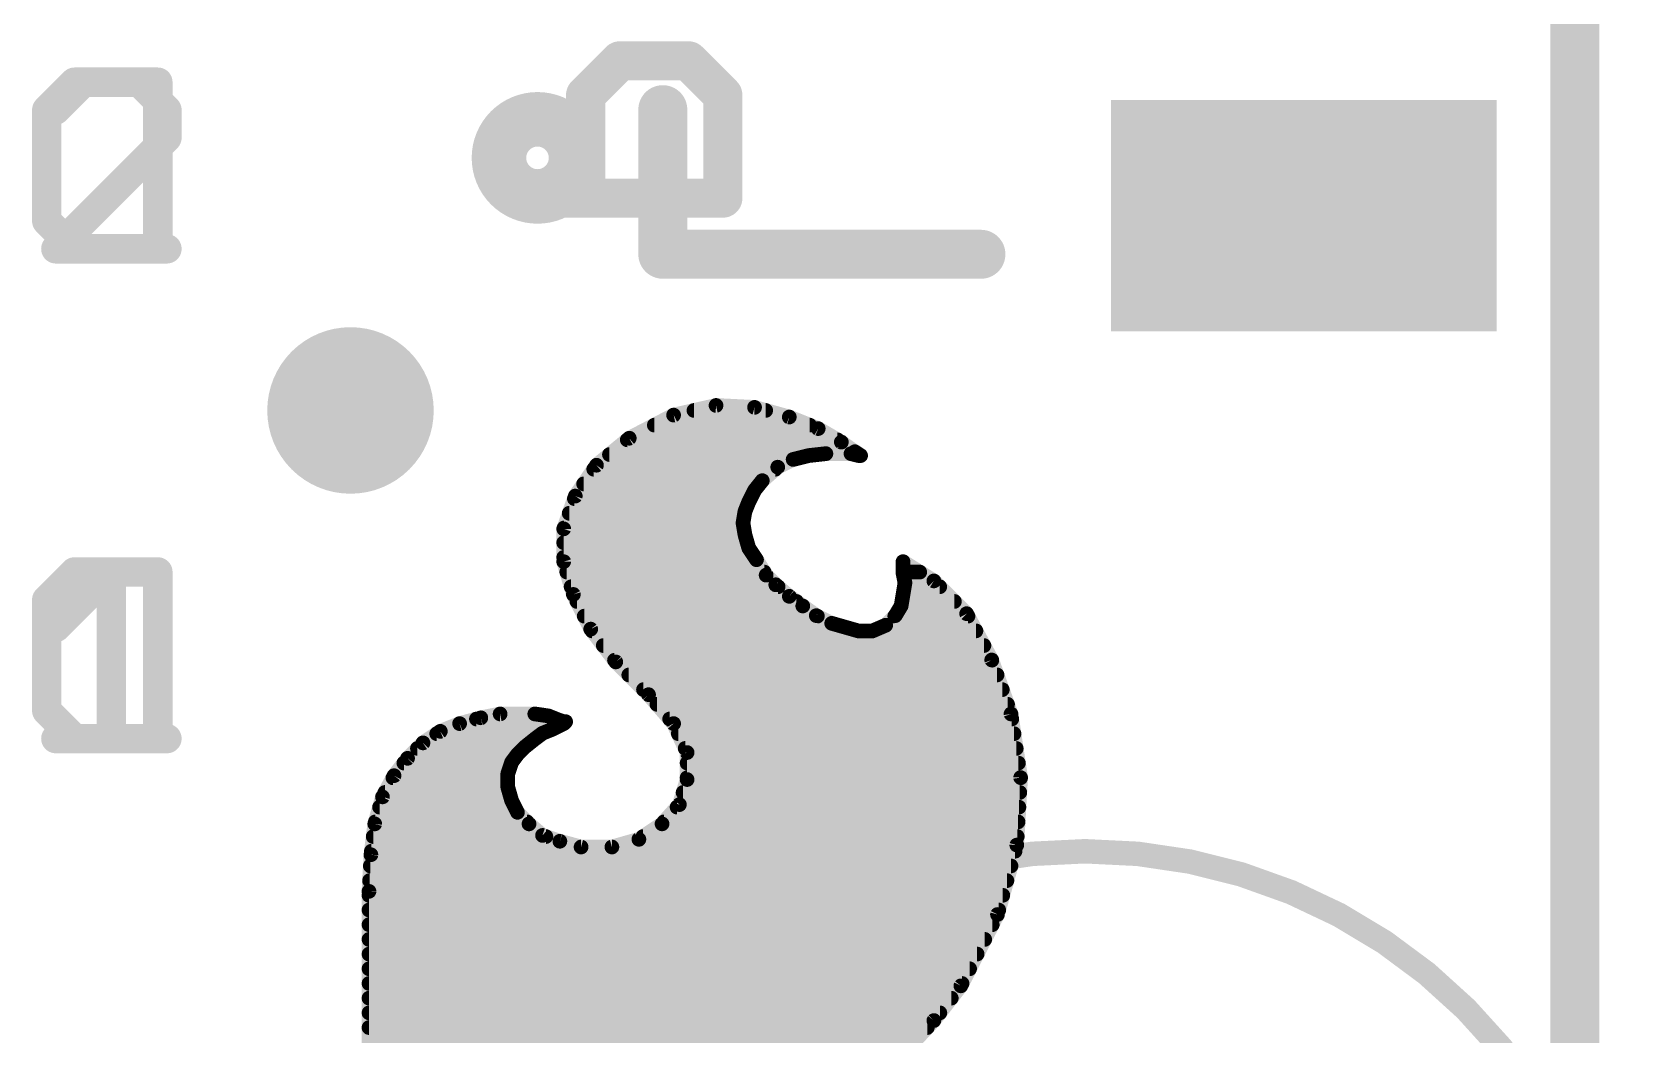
# Model space of a CAD drawing. Extents: x -32 to 75, y -23 to 37.
# Drawn here: x 35.18 to 43.5, y 4.38 to 9.58 of the extents above; entities that cross this region are included whole.
import ezdxf

# ---------------------------------------------------------------- set-up
doc = ezdxf.new("R2010")
doc.units = 0
for name, color, linetype in [('1', 12, 'CONTINUOUS'), ('16', 132, 'CONTINUOUS'), ('18', 110, 'CONTINUOUS'), ('20', 53, 'CONTINUOUS'), ('21', 41, 'CONTINUOUS'), ('22', 40, 'CONTINUOUS'), ('39', 12, 'CONTINUOUS')]:
    doc.layers.add(name, color=color, linetype=linetype)

# ---------------------------------------------------------------- blocks, each defined once
blk = doc.blocks.new('RECT')
blk.add_solid([(-0.5, -0.5), (0.5, -0.5), (-0.5, 0.5), (0.5, 0.5)])
blk = doc.blocks.new('ROUNDV')
at = {"const_width": 0.5}
blk.add_lwpolyline([(0, -0.25, 1), (0, 0.25, 1), (0, -0.25)], format="xyb", dxfattribs=at)

msp = doc.modelspace()

# ---------------------------------------------------------------- linework, layer by layer
at = {"layer": '1', "const_width": 0.254}
msp.add_lwpolyline([(43.18, 0), (43.18, 35.56)], dxfattribs=at)
at = {"layer": '16', "const_width": 0.254}
msp.add_lwpolyline([(43.18, 0), (43.18, 35.56)], dxfattribs=at)
at = {"layer": '20', "const_width": 0.2032}
msp.add_lwpolyline([(43.18, 33.02), (43.18, 2.54)], dxfattribs=at)
at = {"layer": '21'}
for points, const_width in [([(35.4458, 9.3225), (35.3017, 9.1785)], 0.1524), ([(35.7339, 9.3225), (35.4458, 9.3225)], 0.1524), ([(35.8779, 9.1785), (35.7339, 9.3225)], 0.1524), ([(35.8779, 9.0344), (35.8779, 9.1785)], 0.1524), ([(38.45, 8.43), (38.45, 9.18)], 0.254), ([(35.3017, 8.4582), (35.8779, 9.0344)], 0.1524), ([(35.8779, 8.4582), (35.3017, 8.4582)], 0.1524), ([(40.1, 8.43), (38.45, 8.43)], 0.254), ([(38.726, 7.646), (38.506, 7.596)], 0.0762), ([(38.6116, 7.62), (38.9836, 7.62)], 0.0762), ([(38.926, 7.636), (38.726, 7.646)], 0.0762), ([(39.106, 7.586), (38.926, 7.636)], 0.0762), ([(38.506, 7.596), (38.276, 7.476)], 0.0762), ([(38.406, 7.5438), (39.2115, 7.5438)], 0.0762), ([(39.256, 7.526), (39.106, 7.586)], 0.0762), ([(38.276, 7.476), (38.106, 7.336)], 0.0762), ([(38.2658, 7.4676), (39.3561, 7.4676)], 0.0762), ([(39.376, 7.456), (39.256, 7.526)], 0.0762), ([(39.446, 7.406), (39.376, 7.456)], 0.0762), ([(38.1733, 7.3914), (39.2546, 7.3914)], 0.0762), ([(39.046, 7.326), (39.126, 7.366)], 0.0762), ([(39.126, 7.366), (39.206, 7.386)], 0.0762), ([(39.206, 7.386), (39.296, 7.396)], 0.0762), ([(39.296, 7.396), (39.426, 7.396)], 0.0762), ([(39.426, 7.396), (39.466, 7.386)], 0.0762), ([(39.4444, 7.3914), (39.4679, 7.3914)], 0.0762), ([(39.476, 7.386), (39.446, 7.406)], 0.0762), ([(39.466, 7.386), (39.476, 7.386)], 0.0762), ([(38.106, 7.336), (37.996, 7.176)], 0.0762), ([(38.0917, 7.3152), (39.0337, 7.3152)], 0.0762), ([(38.966, 7.256), (39.046, 7.326)], 0.0762), ([(38.0393, 7.239), (38.9524, 7.239)], 0.0762), ([(38.896, 7.146), (38.926, 7.206)], 0.0762), ([(38.926, 7.206), (38.966, 7.256)], 0.0762), ([(37.996, 7.176), (37.936, 7.006)], 0.0762), ([(37.9913, 7.1628), (38.9044, 7.1628)], 0.0762), ([(38.876, 7.096), (38.896, 7.146)], 0.0762), ([(37.9644, 7.0866), (38.8744, 7.0866)], 0.0762), ([(38.866, 7.036), (38.876, 7.096)], 0.0762), ([(38.876, 6.976), (38.866, 7.036)], 0.0762), ([(37.936, 7.006), (37.936, 6.836)], 0.0762), ([(37.9376, 7.0104), (38.8703, 7.0104)], 0.0762), ([(38.896, 6.906), (38.876, 6.976)], 0.0762), ([(37.936, 6.9342), (38.8879, 6.9342)], 0.0762), ([(38.936, 6.846), (38.896, 6.906)], 0.0762), ([(35.3017, 6.4944), (35.5898, 6.7825)], 0.1524), ([(35.5898, 6.7825), (35.5898, 5.9182)], 0.1524), ([(37.936, 6.858), (38.928, 6.858)], 0.0762), ([(37.936, 6.836), (37.986, 6.666)], 0.0762), ([(38.986, 6.766), (38.936, 6.846)], 0.0762), ([(39.856, 6.736), (39.696, 6.836)], 0.0762), ([(39.696, 6.836), (39.696, 6.826)], 0.0762), ([(39.696, 6.826), (39.696, 6.776)], 0.0762), ([(37.9519, 6.7818), (38.9761, 6.7818)], 0.0762), ([(37.9744, 6.7056), (39.0481, 6.7056)], 0.0762), ([(39.036, 6.716), (38.986, 6.766)], 0.0762), ([(39.106, 6.656), (39.036, 6.716)], 0.0762), ([(39.696, 6.7818), (39.7827, 6.7818)], 0.0762), ([(39.696, 6.776), (39.706, 6.726)], 0.0762), ([(39.706, 6.726), (39.696, 6.666)], 0.0762), ([(39.7026, 6.7056), (39.8864, 6.7056)], 0.0762), ([(40.026, 6.566), (39.856, 6.736)], 0.0762), ([(37.986, 6.666), (38.076, 6.486)], 0.0762), ([(38.0043, 6.6294), (39.1432, 6.6294)], 0.0762), ([(39.176, 6.606), (39.106, 6.656)], 0.0762), ([(39.696, 6.666), (39.686, 6.606)], 0.0762), ([(39.6899, 6.6294), (39.9626, 6.6294)], 0.0762), ([(38.0424, 6.5532), (39.2516, 6.5532)], 0.0762), ([(39.246, 6.556), (39.176, 6.606)], 0.0762), ([(39.326, 6.516), (39.246, 6.556)], 0.0762), ([(39.656, 6.556), (39.606, 6.506)], 0.0762), ([(39.6532, 6.5532), (40.0329, 6.5532)], 0.0762), ([(39.686, 6.606), (39.656, 6.556)], 0.0762), ([(40.156, 6.326), (40.026, 6.566)], 0.0762), ([(38.076, 6.486), (38.206, 6.316)], 0.0762), ([(38.0829, 6.477), (39.4625, 6.477)], 0.0762), ([(39.396, 6.496), (39.326, 6.516)], 0.0762), ([(39.466, 6.476), (39.396, 6.496)], 0.0762), ([(39.536, 6.476), (39.466, 6.476)], 0.0762), ([(39.606, 6.506), (39.536, 6.476)], 0.0762), ([(39.5383, 6.477), (40.0742, 6.477)], 0.0762), ([(38.1412, 6.4008), (40.1155, 6.4008)], 0.0762), ([(38.1994, 6.3246), (40.1565, 6.3246)], 0.0762), ([(38.206, 6.316), (38.376, 6.146)], 0.0762), ([(40.256, 6.046), (40.156, 6.326)], 0.0762), ([(38.2736, 6.2484), (40.1837, 6.2484)], 0.0762), ([(38.3498, 6.1722), (40.2109, 6.1722)], 0.0762), ([(38.376, 6.146), (38.506, 5.996)], 0.0762), ([(37.606, 6.046), (37.506, 6.026)], 0.0762), ([(37.786, 6.046), (37.606, 6.046)], 0.0762), ([(37.856, 6.036), (37.786, 6.046)], 0.0762), ([(37.906, 6.016), (37.856, 6.036)], 0.0762), ([(38.4193, 6.096), (40.2381, 6.096)], 0.0762), ([(40.306, 5.716), (40.256, 6.046)], 0.0762), ([(35.3017, 5.9182), (35.8779, 5.9182)], 0.1524), ([(37.296, 5.956), (37.206, 5.896)], 0.0762), ([(37.396, 5.996), (37.296, 5.956)], 0.0762), ([(37.506, 6.026), (37.396, 5.996)], 0.0762), ([(37.4833, 6.0198), (37.8965, 6.0198)], 0.0762), ([(37.826, 5.946), (37.876, 5.966)], 0.0762), ([(37.876, 5.966), (37.916, 5.986)], 0.0762), ([(37.936, 6.006), (37.906, 6.016)], 0.0762), ([(37.916, 5.986), (37.936, 5.996)], 0.0762), ([(37.936, 5.996), (37.946, 6.006)], 0.0762), ([(37.946, 6.006), (37.936, 6.006)], 0.0762), ([(38.4854, 6.0198), (40.26, 6.0198)], 0.0762), ([(38.506, 5.996), (38.576, 5.846)], 0.0762), ([(37.206, 5.896), (37.126, 5.816)], 0.0762), ([(37.2774, 5.9436), (37.8228, 5.9436)], 0.0762), ([(37.696, 5.836), (37.736, 5.876)], 0.0762), ([(37.736, 5.876), (37.786, 5.916)], 0.0762), ([(37.786, 5.916), (37.826, 5.946)], 0.0762), ([(38.5305, 5.9436), (40.2715, 5.9436)], 0.0762), ([(37.126, 5.816), (37.056, 5.726)], 0.0762), ([(37.1067, 5.7912), (37.6644, 5.7912)], 0.0762), ([(37.1774, 5.8674), (37.7274, 5.8674)], 0.0762), ([(37.646, 5.736), (37.666, 5.796)], 0.0762), ([(37.666, 5.796), (37.696, 5.836)], 0.0762), ([(38.566, 5.8674), (40.2831, 5.8674)], 0.0762), ([(38.576, 5.846), (38.576, 5.706)], 0.0762), ([(38.576, 5.7912), (40.2946, 5.7912)], 0.0762), ([(37.056, 5.726), (36.996, 5.616)], 0.0762), ([(37.05, 5.715), (37.646, 5.715)], 0.0762), ([(37.646, 5.666), (37.646, 5.736)], 0.0762), ([(38.576, 5.706), (38.536, 5.576)], 0.0762), ([(38.576, 5.715), (40.3059, 5.715)], 0.0762), ([(40.286, 5.366), (40.306, 5.716)], 0.0762), ([(37.0084, 5.6388), (37.6538, 5.6388)], 0.0762), ([(37.666, 5.596), (37.646, 5.666)], 0.0762), ([(38.5553, 5.6388), (40.3016, 5.6388)], 0.0762), ([(36.996, 5.616), (36.956, 5.476)], 0.0762), ([(36.9807, 5.5626), (37.6827, 5.5626)], 0.0762), ([(37.696, 5.536), (37.666, 5.596)], 0.0762), ([(37.756, 5.476), (37.696, 5.536)], 0.0762), ([(38.536, 5.576), (38.446, 5.476)], 0.0762), ([(38.5239, 5.5626), (40.2972, 5.5626)], 0.0762), ([(36.956, 5.476), (36.936, 5.316)], 0.0762), ([(36.959, 5.4864), (37.7456, 5.4864)], 0.0762), ([(37.826, 5.416), (37.756, 5.476)], 0.0762), ([(38.446, 5.476), (38.326, 5.396)], 0.0762), ([(38.4554, 5.4864), (40.2929, 5.4864)], 0.0762), ([(36.9478, 5.4102), (37.8434, 5.4102)], 0.0762), ([(37.916, 5.386), (37.826, 5.416)], 0.0762), ([(38.026, 5.356), (37.916, 5.386)], 0.0762), ([(38.326, 5.396), (38.186, 5.356)], 0.0762), ([(38.3473, 5.4102), (40.2885, 5.4102)], 0.0762), ([(36.936, 5.316), (36.926, 5.126)], 0.0762), ([(36.9383, 5.334), (40.2771, 5.334)], 0.0762), ([(38.186, 5.356), (38.026, 5.356)], 0.0762), ([(40.186, 5.006), (40.286, 5.366)], 0.0762), ([(36.9329, 5.2578), (40.2559, 5.2578)], 0.0762), ([(36.926, 5.126), (36.926, 2.556)], 0.0762), ([(36.9289, 5.1816), (40.2348, 5.1816)], 0.0762), ([(36.926, 5.1054), (40.2136, 5.1054)], 0.0762), ([(36.926, 5.0292), (40.1924, 5.0292)], 0.0762), ([(39.996, 4.636), (40.186, 5.006)], 0.0762), ([(36.926, 4.953), (40.1588, 4.953)], 0.0762), ([(36.926, 4.8768), (40.1197, 4.8768)], 0.0762), ([(36.926, 4.8006), (40.0805, 4.8006)], 0.0762), ([(36.926, 4.7244), (40.0414, 4.7244)], 0.0762), ([(36.926, 4.6482), (40.0023, 4.6482)], 0.0762), ([(39.856, 4.456), (39.996, 4.636)], 0.0762), ([(36.926, 4.572), (39.9462, 4.572)], 0.0762), ([(36.926, 4.4958), (39.887, 4.4958)], 0.0762), ([(39.706, 4.296), (39.856, 4.456)], 0.0762), ([(36.926, 4.4196), (39.8219, 4.4196)], 0.0762), ([(36.926, 4.3434), (39.7504, 4.3434)], 0.0762)]:
    msp.add_lwpolyline(points, dxfattribs=dict(at, const_width=const_width))
for points, const_width in [([(35.4458, 9.3606, 1), (35.4458, 9.2844)], 0.0762), ([(35.4727, 9.2956, 1), (35.4188, 9.3495)], 0.0762), ([(35.7608, 9.3495, 1), (35.7069, 9.2956)], 0.0762), ([(35.7339, 9.2844, 1), (35.7339, 9.3606)], 0.0762), ([(35.2748, 9.2054, 1), (35.3287, 9.1515)], 0.0762), ([(35.916, 9.1785, 1), (35.8398, 9.1785)], 0.0762), ([(35.851, 9.1515, 1), (35.9049, 9.2054)], 0.0762), ([(37.8, 8.7886, 1), (37.8, 9.0714, 1), (37.8, 8.7886)], 0.4), ([(38.5135, 9.18, 1), (38.3865, 9.18)], 0.127), ([(35.8398, 9.0344, 1), (35.916, 9.0344)], 0.0762), ([(35.9049, 9.0075, 1), (35.851, 9.0614)], 0.0762), ([(35.3017, 8.4963, 1), (35.3017, 8.4201)], 0.0762), ([(35.2748, 8.4851, 1), (35.3287, 8.4313)], 0.0762), ([(35.8779, 8.4201, 1), (35.8779, 8.4963)], 0.0762), ([(38.45, 8.4935, 1), (38.45, 8.3665)], 0.127), ([(38.3865, 8.43, 1), (38.5135, 8.43)], 0.127), ([(40.1, 8.3665, 1), (40.1, 8.4935)], 0.127), ([(38.6116, 7.6391, 1), (38.6116, 7.601)], 0.0381), ([(38.727, 7.665, 1), (38.725, 7.627)], 0.0381), ([(38.7302, 7.6274, 1), (38.7218, 7.6646)], 0.0381), ([(38.9311, 7.6544, 1), (38.9209, 7.6176)], 0.0381), ([(38.925, 7.617, 1), (38.927, 7.655)], 0.0381), ([(38.9836, 7.601, 1), (38.9836, 7.6391)], 0.0381), ([(38.406, 7.5629, 1), (38.406, 7.5248)], 0.0381), ([(38.5018, 7.6146, 1), (38.5102, 7.5774)], 0.0381), ([(38.5148, 7.5791, 1), (38.4972, 7.6129)], 0.0381), ([(39.1131, 7.6037, 1), (39.0989, 7.5683)], 0.0381), ([(39.1009, 7.5676, 1), (39.1111, 7.6044)], 0.0381), ([(39.2115, 7.5248, 1), (39.2115, 7.5629)], 0.0381), ([(38.2658, 7.4867, 1), (38.2658, 7.4486)], 0.0381), ([(38.2672, 7.4929, 1), (38.2848, 7.4591)], 0.0381), ([(38.2881, 7.4613, 1), (38.2639, 7.4907)], 0.0381), ([(39.2656, 7.5425, 1), (39.2464, 7.5095)], 0.0381), ([(39.2489, 7.5083, 1), (39.2631, 7.5437)], 0.0381), ([(39.3561, 7.4486, 1), (39.3561, 7.4867)], 0.0381), ([(39.3871, 7.4715, 1), (39.3649, 7.4405)], 0.0381), ([(39.3664, 7.4395, 1), (39.3856, 7.4725)], 0.0381), ([(38.1733, 7.4104, 1), (38.1733, 7.3723)], 0.0381), ([(39.1345, 7.349, 1), (39.1175, 7.383)], 0.0381), ([(39.2039, 7.4049, 1), (39.2081, 7.3671)], 0.0381), ([(39.2106, 7.3675, 1), (39.2014, 7.4045)], 0.0381), ([(39.2546, 7.3723, 1), (39.2546, 7.4104)], 0.0381), ([(39.296, 7.4151, 1), (39.296, 7.377)], 0.0381), ([(39.2981, 7.3771, 1), (39.2939, 7.4149)], 0.0381), ([(39.4306, 7.4145, 1), (39.4214, 7.3775)], 0.0381), ([(39.4444, 7.4104, 1), (39.4444, 7.3723)], 0.0381), ([(39.426, 7.377, 1), (39.426, 7.4151)], 0.0381), ([(39.4566, 7.4219, 1), (39.4354, 7.3901)], 0.0381), ([(39.4349, 7.3905, 1), (39.4571, 7.4215)], 0.0381), ([(39.466, 7.4051, 1), (39.466, 7.367)], 0.0381), ([(39.4614, 7.3675, 1), (39.4706, 7.4045)], 0.0381), ([(39.4654, 7.3701, 1), (39.4866, 7.4019)], 0.0381), ([(39.4679, 7.3723, 1), (39.4679, 7.4104)], 0.0381), ([(39.476, 7.367, 1), (39.476, 7.4051)], 0.0381), ([(38.0917, 7.3342, 1), (38.0917, 7.2961)], 0.0381), ([(38.0939, 7.3507, 1), (38.1181, 7.3213)], 0.0381), ([(38.1217, 7.3252, 1), (38.0903, 7.3468)], 0.0381), ([(39.0375, 7.343, 1), (39.0545, 7.309)], 0.0381), ([(39.0585, 7.3117, 1), (39.0335, 7.3403)], 0.0381), ([(39.0337, 7.2961, 1), (39.0337, 7.3342)], 0.0381), ([(39.1214, 7.3845, 1), (39.1306, 7.3475)], 0.0381), ([(38.0393, 7.2581, 1), (38.0393, 7.22)], 0.0381), ([(38.943, 7.1975, 1), (38.909, 7.2145)], 0.0381), ([(38.9535, 7.2703, 1), (38.9785, 7.2417)], 0.0381), ([(38.9809, 7.2441, 1), (38.9511, 7.2679)], 0.0381), ([(38.9524, 7.22, 1), (38.9524, 7.2581)], 0.0381), ([(37.9913, 7.1819, 1), (37.9913, 7.1438)], 0.0381), ([(37.9803, 7.1868, 1), (38.0117, 7.1652)], 0.0381), ([(38.014, 7.1697, 1), (37.978, 7.1823)], 0.0381), ([(38.879, 7.1545, 1), (38.913, 7.1375)], 0.0381), ([(38.9137, 7.1389, 1), (38.8783, 7.1531)], 0.0381), ([(38.9044, 7.1438, 1), (38.9044, 7.1819)], 0.0381), ([(38.9111, 7.2179, 1), (38.9409, 7.1941)], 0.0381), ([(37.9644, 7.1057, 1), (37.9644, 7.0676)], 0.0381), ([(38.8848, 7.0391, 1), (38.8472, 7.0329)], 0.0381), ([(38.8583, 7.1031, 1), (38.8937, 7.0889)], 0.0381), ([(38.8948, 7.0929, 1), (38.8572, 7.0991)], 0.0381), ([(38.8744, 7.0676, 1), (38.8744, 7.1057)], 0.0381), ([(37.955, 7.006, 1), (37.9169, 7.006)], 0.0381), ([(37.918, 7.0123, 1), (37.954, 6.9997)], 0.0381), ([(37.9376, 7.0295, 1), (37.9376, 6.9914)], 0.0381), ([(38.8472, 7.0391, 1), (38.8848, 7.0329)], 0.0381), ([(38.8943, 6.9812, 1), (38.8577, 6.9708)], 0.0381), ([(38.8572, 6.9729, 1), (38.8948, 6.9791)], 0.0381), ([(38.8703, 6.9914, 1), (38.8703, 7.0295)], 0.0381), ([(37.936, 6.9533, 1), (37.936, 6.9152)], 0.0381), ([(38.9119, 6.9166, 1), (38.8801, 6.8954)], 0.0381), ([(38.8777, 6.9008, 1), (38.9143, 6.9112)], 0.0381), ([(38.8879, 6.9152, 1), (38.8879, 6.9533)], 0.0381), ([(35.6279, 6.7825, 1), (35.5517, 6.7825)], 0.0762), ([(35.6168, 6.7556, 1), (35.5629, 6.8095)], 0.0762), ([(37.9169, 6.836, 1), (37.955, 6.836)], 0.0381), ([(37.936, 6.8771, 1), (37.936, 6.839)], 0.0381), ([(37.9543, 6.8414, 1), (37.9177, 6.8306)], 0.0381), ([(38.9522, 6.8561, 1), (38.9198, 6.8359)], 0.0381), ([(38.9201, 6.8354, 1), (38.9519, 6.8566)], 0.0381), ([(38.928, 6.839, 1), (38.928, 6.8771)], 0.0381), ([(39.7061, 6.8522, 1), (39.6859, 6.8198)], 0.0381), ([(39.7151, 6.836, 1), (39.677, 6.836)], 0.0381), ([(39.7151, 6.826, 1), (39.677, 6.826)], 0.0381), ([(39.677, 6.826, 1), (39.7151, 6.826)], 0.0381), ([(37.9519, 6.8009, 1), (37.9519, 6.7628)], 0.0381), ([(37.9744, 6.7247, 1), (37.9744, 6.6866)], 0.0381), ([(38.9995, 6.7795, 1), (38.9725, 6.7525)], 0.0381), ([(38.9698, 6.7559, 1), (39.0022, 6.7761)], 0.0381), ([(38.9761, 6.7628, 1), (38.9761, 6.8009)], 0.0381), ([(39.0484, 6.7305, 1), (39.0236, 6.7015)], 0.0381), ([(39.0225, 6.7025, 1), (39.0495, 6.7295)], 0.0381), ([(39.0481, 6.6866, 1), (39.0481, 6.7247)], 0.0381), ([(39.696, 6.8009, 1), (39.696, 6.7628)], 0.0381), ([(39.7147, 6.7797, 1), (39.6773, 6.7723)], 0.0381), ([(39.677, 6.776, 1), (39.7151, 6.776)], 0.0381), ([(39.7026, 6.7247, 1), (39.7026, 6.6866)], 0.0381), ([(39.7248, 6.7229, 1), (39.6872, 6.7291)], 0.0381), ([(39.6873, 6.7223, 1), (39.7247, 6.7297)], 0.0381), ([(39.7827, 6.7628, 1), (39.7827, 6.8009)], 0.0381), ([(39.8695, 6.7495, 1), (39.8425, 6.7225)], 0.0381), ([(39.8459, 6.7198, 1), (39.8661, 6.7522)], 0.0381), ([(39.8864, 6.6866, 1), (39.8864, 6.7247)], 0.0381), ([(38.003, 6.6745, 1), (37.969, 6.6575)], 0.0381), ([(37.9677, 6.6606, 1), (38.0043, 6.6714)], 0.0381), ([(38.0043, 6.6485, 1), (38.0043, 6.6104)], 0.0381), ([(39.1171, 6.6715, 1), (39.0949, 6.6405)], 0.0381), ([(39.0936, 6.6415, 1), (39.1184, 6.6705)], 0.0381), ([(39.1432, 6.6104, 1), (39.1432, 6.6485)], 0.0381), ([(39.6899, 6.6485, 1), (39.6899, 6.6104)], 0.0381), ([(39.6772, 6.6691, 1), (39.7148, 6.6629)], 0.0381), ([(39.7148, 6.6629, 1), (39.6772, 6.6691)], 0.0381), ([(39.9626, 6.6104, 1), (39.9626, 6.6485)], 0.0381), ([(38.0424, 6.5723, 1), (38.0424, 6.5342)], 0.0381), ([(39.1871, 6.6215, 1), (39.1649, 6.5905)], 0.0381), ([(39.1649, 6.5905, 1), (39.1871, 6.6215)], 0.0381), ([(39.2545, 6.573, 1), (39.2375, 6.539)], 0.0381), ([(39.2349, 6.5405, 1), (39.2571, 6.5715)], 0.0381), ([(39.2516, 6.5342, 1), (39.2516, 6.5723)], 0.0381), ([(39.6532, 6.5723, 1), (39.6532, 6.5342)], 0.0381), ([(39.6397, 6.5658, 1), (39.6723, 6.5462)], 0.0381), ([(39.6695, 6.5425, 1), (39.6425, 6.5695)], 0.0381), ([(39.6672, 6.6091, 1), (39.7048, 6.6029)], 0.0381), ([(39.7023, 6.5962, 1), (39.6697, 6.6158)], 0.0381), ([(40.0428, 6.5751, 1), (40.0092, 6.5569)], 0.0381), ([(40.0125, 6.5525, 1), (40.0395, 6.5795)], 0.0381), ([(40.0329, 6.5342, 1), (40.0329, 6.5723)], 0.0381), ([(35.2748, 6.5214, 1), (35.3287, 6.4675)], 0.0762), ([(38.0911, 6.4976, 1), (38.0609, 6.4744)], 0.0381), ([(38.059, 6.4775, 1), (38.093, 6.4945)], 0.0381), ([(38.0829, 6.4961, 1), (38.0829, 6.458)], 0.0381), ([(39.3312, 6.5343, 1), (39.3208, 6.4977)], 0.0381), ([(39.3175, 6.499, 1), (39.3345, 6.533)], 0.0381), ([(39.4012, 6.5143, 1), (39.3908, 6.4777)], 0.0381), ([(39.3908, 6.4777, 1), (39.4012, 6.5143)], 0.0381), ([(39.466, 6.495, 1), (39.466, 6.4569)], 0.0381), ([(39.4608, 6.4577, 1), (39.4712, 6.4943)], 0.0381), ([(39.4625, 6.458, 1), (39.4625, 6.4961)], 0.0381), ([(39.5285, 6.4935, 1), (39.5435, 6.4585)], 0.0381), ([(39.5383, 6.4961, 1), (39.5383, 6.458)], 0.0381), ([(39.536, 6.4569, 1), (39.536, 6.495)], 0.0381), ([(39.5925, 6.5195, 1), (39.6195, 6.4925)], 0.0381), ([(39.6135, 6.4885, 1), (39.5985, 6.5235)], 0.0381), ([(40.0742, 6.458, 1), (40.0742, 6.4961)], 0.0381), ([(38.1412, 6.4199, 1), (38.1412, 6.3818)], 0.0381), ([(40.1155, 6.3818, 1), (40.1155, 6.4199)], 0.0381), ([(38.1994, 6.3437, 1), (38.1994, 6.3056)], 0.0381), ([(38.2195, 6.3295, 1), (38.1925, 6.3025)], 0.0381), ([(38.1909, 6.3044, 1), (38.2211, 6.3276)], 0.0381), ([(40.1739, 6.3324, 1), (40.1381, 6.3196)], 0.0381), ([(40.1392, 6.3169, 1), (40.1728, 6.3351)], 0.0381), ([(40.1565, 6.3056, 1), (40.1565, 6.3437)], 0.0381), ([(38.2736, 6.2675, 1), (38.2736, 6.2294)], 0.0381), ([(40.1837, 6.2294, 1), (40.1837, 6.2675)], 0.0381), ([(38.3498, 6.1913, 1), (38.3498, 6.1532)], 0.0381), ([(38.3904, 6.1585, 1), (38.3616, 6.1335)], 0.0381), ([(38.3625, 6.1325, 1), (38.3895, 6.1595)], 0.0381), ([(40.2109, 6.1532, 1), (40.2109, 6.1913)], 0.0381), ([(37.606, 6.0651, 1), (37.606, 6.027)], 0.0381), ([(37.6097, 6.0273, 1), (37.6023, 6.0647)], 0.0381), ([(37.7887, 6.0649, 1), (37.7833, 6.0271)], 0.0381), ([(37.786, 6.027, 1), (37.786, 6.0651)], 0.0381), ([(37.8631, 6.0537, 1), (37.8489, 6.0183)], 0.0381), ([(37.8533, 6.0171, 1), (37.8587, 6.0549)], 0.0381), ([(38.4193, 6.1151, 1), (38.4193, 6.077)], 0.0381), ([(40.2748, 6.0489, 1), (40.2372, 6.0431)], 0.0381), ([(40.2381, 6.077, 1), (40.2381, 6.1151)], 0.0381), ([(35.3017, 5.9563, 1), (35.3017, 5.8801)], 0.0762), ([(35.8779, 5.8801, 1), (35.8779, 5.9563)], 0.0762), ([(37.2889, 5.9737, 1), (37.3031, 5.9383)], 0.0381), ([(37.3066, 5.9401, 1), (37.2854, 5.9719)], 0.0381), ([(37.391, 6.0144, 1), (37.401, 5.9776)], 0.0381), ([(37.4031, 5.9783, 1), (37.3889, 6.0137)], 0.0381), ([(37.4833, 6.0389, 1), (37.4833, 6.0008)], 0.0381), ([(37.5023, 6.0447, 1), (37.5097, 6.0073)], 0.0381), ([(37.511, 6.0076, 1), (37.501, 6.0444)], 0.0381), ([(37.8675, 5.983, 1), (37.8845, 5.949)], 0.0381), ([(37.8831, 5.9483, 1), (37.8689, 5.9837)], 0.0381), ([(37.912, 6.0341, 1), (37.9, 5.9979)], 0.0381), ([(37.8965, 6.0008, 1), (37.8965, 6.0389)], 0.0381), ([(37.9075, 6.003, 1), (37.9245, 5.969)], 0.0381), ([(37.8989, 5.9983, 1), (37.9131, 6.0337)], 0.0381), ([(37.9245, 5.969, 1), (37.9075, 6.003)], 0.0381), ([(37.936, 6.0251, 1), (37.936, 5.987)], 0.0381), ([(37.9225, 6.0095, 1), (37.9495, 5.9825)], 0.0381), ([(37.9445, 5.979, 1), (37.9275, 6.013)], 0.0381), ([(37.93, 5.9879, 1), (37.942, 6.0241)], 0.0381), ([(37.9595, 5.9925, 1), (37.9325, 6.0195)], 0.0381), ([(37.946, 5.987, 1), (37.946, 6.0251)], 0.0381), ([(38.4854, 6.0389, 1), (38.4854, 6.0008)], 0.0381), ([(38.5233, 6.0041, 1), (38.4887, 5.9879)], 0.0381), ([(38.4916, 5.9835, 1), (38.5204, 6.0085)], 0.0381), ([(40.2381, 6.0396, 1), (40.2739, 6.0524)], 0.0381), ([(40.26, 6.0008, 1), (40.26, 6.0389)], 0.0381), ([(35.5517, 5.9182, 1), (35.6279, 5.9182)], 0.0762), ([(37.1954, 5.9119, 1), (37.2166, 5.8801)], 0.0381), ([(37.2195, 5.8825, 1), (37.1925, 5.9095)], 0.0381), ([(37.2774, 5.9627, 1), (37.2774, 5.9245)], 0.0381), ([(37.7241, 5.8909, 1), (37.7479, 5.8611)], 0.0381), ([(37.7495, 5.8625, 1), (37.7225, 5.8895)], 0.0381), ([(37.7746, 5.9312, 1), (37.7974, 5.9008)], 0.0381), ([(37.7979, 5.9011, 1), (37.7741, 5.9309)], 0.0381), ([(37.8189, 5.9637, 1), (37.8331, 5.9283)], 0.0381), ([(37.8374, 5.9308, 1), (37.8146, 5.9612)], 0.0381), ([(37.8228, 5.9245, 1), (37.8228, 5.9627)], 0.0381), ([(38.5305, 5.9627, 1), (38.5305, 5.9245)], 0.0381), ([(40.2715, 5.9245, 1), (40.2715, 5.9627)], 0.0381), ([(37.1067, 5.8102, 1), (37.1067, 5.7721)], 0.0381), ([(37.1125, 5.8295, 1), (37.1395, 5.8025)], 0.0381), ([(37.141, 5.8043, 1), (37.111, 5.8277)], 0.0381), ([(37.1774, 5.8864, 1), (37.1774, 5.8483)], 0.0381), ([(37.6508, 5.8074, 1), (37.6812, 5.7846)], 0.0381), ([(37.6841, 5.79, 1), (37.6479, 5.802)], 0.0381), ([(37.6644, 5.7721, 1), (37.6644, 5.8102)], 0.0381), ([(37.6825, 5.8495, 1), (37.7095, 5.8225)], 0.0381), ([(37.7112, 5.8246, 1), (37.6808, 5.8474)], 0.0381), ([(37.7274, 5.8483, 1), (37.7274, 5.8864)], 0.0381), ([(38.566, 5.8864, 1), (38.566, 5.8483)], 0.0381), ([(38.576, 5.8102, 1), (38.576, 5.7721)], 0.0381), ([(38.5951, 5.846, 1), (38.557, 5.846)], 0.0381), ([(38.5587, 5.8379, 1), (38.5933, 5.8541)], 0.0381), ([(40.2831, 5.8483, 1), (40.2831, 5.8864)], 0.0381), ([(40.2946, 5.7721, 1), (40.2946, 5.8102)], 0.0381), ([(37.05, 5.734, 1), (37.05, 5.6959)], 0.0381), ([(37.041, 5.7377, 1), (37.071, 5.7143)], 0.0381), ([(37.0727, 5.7169, 1), (37.0393, 5.7351)], 0.0381), ([(37.6279, 5.742, 1), (37.6641, 5.73)], 0.0381), ([(37.6651, 5.736, 1), (37.627, 5.736)], 0.0381), ([(37.646, 5.6959, 1), (37.646, 5.734)], 0.0381), ([(38.576, 5.734, 1), (38.576, 5.6959)], 0.0381), ([(38.5942, 5.7004, 1), (38.5578, 5.7116)], 0.0381), ([(40.325, 5.7149, 1), (40.287, 5.7171)], 0.0381), ([(40.3059, 5.6959, 1), (40.3059, 5.734)], 0.0381), ([(37.0084, 5.6579, 1), (37.0084, 5.6198)], 0.0381), ([(37.6643, 5.6712, 1), (37.6277, 5.6608)], 0.0381), ([(37.627, 5.666, 1), (37.6651, 5.666)], 0.0381), ([(37.6538, 5.6198, 1), (37.6538, 5.6579)], 0.0381), ([(38.5553, 5.6579, 1), (38.5553, 5.6198)], 0.0381), ([(38.557, 5.706, 1), (38.5951, 5.706)], 0.0381), ([(40.2872, 5.7131, 1), (40.3248, 5.7189)], 0.0381), ([(40.3016, 5.6198, 1), (40.3016, 5.6579)], 0.0381), ([(36.9807, 5.5817, 1), (36.9807, 5.5436)], 0.0381), ([(36.9793, 5.6251, 1), (37.0127, 5.6069)], 0.0381), ([(37.0143, 5.6108, 1), (36.9777, 5.6212)], 0.0381), ([(37.683, 5.6045, 1), (37.649, 5.5875)], 0.0381), ([(37.6477, 5.5908, 1), (37.6843, 5.6012)], 0.0381), ([(37.7095, 5.5495, 1), (37.6825, 5.5225)], 0.0381), ([(37.6827, 5.5436, 1), (37.6827, 5.5817)], 0.0381), ([(38.5239, 5.5817, 1), (38.5239, 5.5436)], 0.0381), ([(38.5178, 5.5816, 1), (38.5542, 5.5704)], 0.0381), ([(38.5502, 5.5633, 1), (38.5218, 5.5887)], 0.0381), ([(40.2972, 5.5436, 1), (40.2972, 5.5817)], 0.0381), ([(36.9377, 5.4812, 1), (36.9743, 5.4708)], 0.0381), ([(36.9749, 5.4736, 1), (36.9371, 5.4784)], 0.0381), ([(36.959, 5.5055, 1), (36.959, 5.4674)], 0.0381), ([(37.679, 5.5275, 1), (37.713, 5.5445)], 0.0381), ([(37.7684, 5.4905, 1), (37.7436, 5.4615)], 0.0381), ([(37.7425, 5.4625, 1), (37.7695, 5.4895)], 0.0381), ([(37.7456, 5.4674, 1), (37.7456, 5.5055)], 0.0381), ([(38.4318, 5.4887, 1), (38.4602, 5.4633)], 0.0381), ([(38.4566, 5.4601, 1), (38.4354, 5.4919)], 0.0381), ([(38.4554, 5.5055, 1), (38.4554, 5.4674)], 0.0381), ([(40.2929, 5.4674, 1), (40.2929, 5.5055)], 0.0381), ([(36.9478, 5.4293, 1), (36.9478, 5.3912)], 0.0381), ([(37.832, 5.4341, 1), (37.82, 5.3979)], 0.0381), ([(37.8136, 5.4015, 1), (37.8384, 5.4305)], 0.0381), ([(37.8434, 5.3912, 1), (37.8434, 5.4293)], 0.0381), ([(37.921, 5.4044, 1), (37.911, 5.3676)], 0.0381), ([(37.91, 5.3679, 1), (37.922, 5.4041)], 0.0381), ([(38.3154, 5.4119, 1), (38.3366, 5.3801)], 0.0381), ([(38.3312, 5.3777, 1), (38.3208, 5.4143)], 0.0381), ([(38.3473, 5.4293, 1), (38.3473, 5.3912)], 0.0381), ([(40.2885, 5.3912, 1), (40.2885, 5.4293)], 0.0381), ([(36.9171, 5.3184, 1), (36.9549, 5.3136)], 0.0381), ([(36.955, 5.315, 1), (36.917, 5.317)], 0.0381), ([(36.9383, 5.3531, 1), (36.9383, 5.315)], 0.0381), ([(38.026, 5.375, 1), (38.026, 5.3369)], 0.0381), ([(38.021, 5.3376, 1), (38.031, 5.3744)], 0.0381), ([(38.1808, 5.3743, 1), (38.1912, 5.3377)], 0.0381), ([(38.186, 5.3369, 1), (38.186, 5.375)], 0.0381), ([(40.267, 5.3671, 1), (40.305, 5.3649)], 0.0381), ([(40.3044, 5.3609, 1), (40.2676, 5.3711)], 0.0381), ([(40.2771, 5.315, 1), (40.2771, 5.3531)], 0.0381), ([(36.9329, 5.2769, 1), (36.9329, 5.2388)], 0.0381), ([(40.2559, 5.2388, 1), (40.2559, 5.2769)], 0.0381), ([(36.9451, 5.126, 1), (36.907, 5.126)], 0.0381), ([(36.9289, 5.2007, 1), (36.9289, 5.1626)], 0.0381), ([(40.2348, 5.1626, 1), (40.2348, 5.2007)], 0.0381), ([(36.907, 5.127, 1), (36.945, 5.125)], 0.0381), ([(36.926, 5.1245, 1), (36.926, 5.0864)], 0.0381), ([(40.2136, 5.0864, 1), (40.2136, 5.1245)], 0.0381), ([(36.926, 5.0483, 1), (36.926, 5.0102)], 0.0381), ([(40.1676, 5.0111, 1), (40.2044, 5.0009)], 0.0381), ([(40.2029, 4.9973, 1), (40.1691, 5.0147)], 0.0381), ([(40.1924, 5.0102, 1), (40.1924, 5.0483)], 0.0381), ([(36.926, 4.9721, 1), (36.926, 4.934)], 0.0381), ([(36.926, 4.8959, 1), (36.926, 4.8578)], 0.0381), ([(40.1197, 4.8578, 1), (40.1197, 4.8959)], 0.0381), ([(40.1588, 4.934, 1), (40.1588, 4.9721)], 0.0381), ([(36.926, 4.8197, 1), (36.926, 4.7816)], 0.0381), ([(40.0805, 4.7816, 1), (40.0805, 4.8197)], 0.0381), ([(36.926, 4.7435, 1), (36.926, 4.7054)], 0.0381), ([(40.0414, 4.7054, 1), (40.0414, 4.7435)], 0.0381), ([(36.926, 4.6673, 1), (36.926, 4.6292)], 0.0381), ([(39.9791, 4.6447, 1), (40.0129, 4.6273)], 0.0381), ([(40.011, 4.6243, 1), (39.981, 4.6477)], 0.0381), ([(40.0023, 4.6292, 1), (40.0023, 4.6673)], 0.0381), ([(36.926, 4.5911, 1), (36.926, 4.553)], 0.0381), ([(39.9462, 4.553, 1), (39.9462, 4.5911)], 0.0381), ([(36.926, 4.5149, 1), (36.926, 4.4768)], 0.0381), ([(39.8699, 4.443, 1), (39.8421, 4.469)], 0.0381), ([(39.887, 4.4768, 1), (39.887, 4.5149)], 0.0381), ([(36.926, 4.4386, 1), (36.926, 4.4005)], 0.0381), ([(39.8219, 4.4005, 1), (39.8219, 4.4386)], 0.0381), ([(39.841, 4.4677, 1), (39.871, 4.4443)], 0.0381)]:
    msp.add_lwpolyline(points, format="xyb", dxfattribs=dict(at, const_width=const_width))
at = {"layer": '22'}
for points, const_width in [([(38.2275, 9.4331), (38.0495, 9.2552)], 0.2032), ([(38.5834, 9.4331), (38.2275, 9.4331)], 0.2032), ([(38.7613, 9.2552), (38.5834, 9.4331)], 0.2032), ([(35.2546, 9.1785), (35.3987, 9.3225)], 0.1524), ([(35.3987, 9.3225), (35.8308, 9.3225)], 0.1524), ([(35.8308, 9.3225), (35.8308, 8.4582)], 0.1524), ([(38.0495, 9.2552), (38.0495, 8.7213)], 0.2032), ([(38.7613, 8.7213), (38.7613, 9.2552)], 0.2032), ([(35.2546, 8.6023), (35.2546, 9.1785)], 0.1524), ([(37.6936, 8.7213), (38.7613, 8.7213)], 0.2032), ([(35.3987, 8.4582), (35.2546, 8.6023)], 0.1524), ([(35.8308, 8.4582), (35.3987, 8.4582)], 0.1524), ([(35.2546, 6.6385), (35.3987, 6.7825)], 0.1524), ([(35.3987, 6.7825), (35.8308, 6.7825)], 0.1524), ([(35.8308, 6.7825), (35.8308, 5.9182)], 0.1524), ([(35.2546, 6.0623), (35.2546, 6.6385)], 0.1524), ([(35.3987, 5.9182), (35.2546, 6.0623)], 0.1524), ([(35.8308, 5.9182), (35.3987, 5.9182)], 0.1524)]:
    msp.add_lwpolyline(points, dxfattribs=dict(at, const_width=const_width))
for points, const_width in [([(38.2275, 9.4839, 1), (38.2275, 9.3823)], 0.1016), ([(38.2634, 9.3972, 1), (38.1915, 9.469)], 0.1016), ([(38.6193, 9.469, 1), (38.5474, 9.3972)], 0.1016), ([(38.5834, 9.3823, 1), (38.5834, 9.4839)], 0.1016), ([(35.3987, 9.3606, 1), (35.3987, 9.2844)], 0.0762), ([(35.4256, 9.2956, 1), (35.3717, 9.3495)], 0.0762), ([(35.8689, 9.3225, 1), (35.7927, 9.3225)], 0.0762), ([(35.8308, 9.2844, 1), (35.8308, 9.3606)], 0.0762), ([(38.1003, 9.2552, 1), (37.9987, 9.2552)], 0.1016), ([(38.0136, 9.2911, 1), (38.0854, 9.2192)], 0.1016), ([(38.8121, 9.2552, 1), (38.7105, 9.2552)], 0.1016), ([(38.7254, 9.2192, 1), (38.7972, 9.2911)], 0.1016), ([(35.2927, 9.1785, 1), (35.2165, 9.1785)], 0.0762), ([(35.2277, 9.2054, 1), (35.2816, 9.1515)], 0.0762), ([(37.6936, 8.7721, 1), (37.6936, 8.6705)], 0.1016), ([(38.7613, 8.6705, 1), (38.7613, 8.7721)], 0.1016), ([(37.9987, 8.7213, 1), (38.1003, 8.7213)], 0.1016), ([(38.7105, 8.7213, 1), (38.8121, 8.7213)], 0.1016), ([(35.2816, 8.6292, 1), (35.2277, 8.5753)], 0.0762), ([(35.2165, 8.6023, 1), (35.2927, 8.6023)], 0.0762), ([(35.3987, 8.4963, 1), (35.3987, 8.4201)], 0.0762), ([(35.3717, 8.4313, 1), (35.4256, 8.4851)], 0.0762), ([(35.7927, 8.4582, 1), (35.8689, 8.4582)], 0.0762), ([(35.8308, 8.4201, 1), (35.8308, 8.4963)], 0.0762), ([(35.3987, 6.8206, 1), (35.3987, 6.7444)], 0.0762), ([(35.4256, 6.7556, 1), (35.3717, 6.8095)], 0.0762), ([(35.8689, 6.7825, 1), (35.7927, 6.7825)], 0.0762), ([(35.8308, 6.7444, 1), (35.8308, 6.8206)], 0.0762), ([(35.2927, 6.6385, 1), (35.2165, 6.6385)], 0.0762), ([(35.2277, 6.6654, 1), (35.2816, 6.6115)], 0.0762), ([(35.2816, 6.0892, 1), (35.2277, 6.0353)], 0.0762), ([(35.2165, 6.0623, 1), (35.2927, 6.0623)], 0.0762), ([(35.3987, 5.9563, 1), (35.3987, 5.8801)], 0.0762), ([(35.8308, 5.8801, 1), (35.8308, 5.9563)], 0.0762), ([(35.3717, 5.8913, 1), (35.4256, 5.9451)], 0.0762), ([(35.7927, 5.9182, 1), (35.8689, 5.9182)], 0.0762)]:
    msp.add_lwpolyline(points, format="xyb", dxfattribs=dict(at, const_width=const_width))
at = {"layer": '39', "const_width": 0.127}
msp.add_lwpolyline([(40.64, -0.254, 1), (40.64, 5.334, 1), (40.64, -0.254)], format="xyb", dxfattribs=at)

# ---------------------------------------------------------------- block references
at = {"layer": '1', "xscale": 1.2, "yscale": 2, "rotation": 90}
msp.add_blockref('RECT', (41.775, 8.63), dxfattribs=at)
at = {"layer": '18', "xscale": 0.8636, "yscale": 0.8636}
msp.add_blockref('ROUNDV', (36.83, 7.62), dxfattribs=at)
msp.add_blockref('ROUNDV', (36.83, 7.62), dxfattribs=at)

doc.saveas('drawing.dxf')
